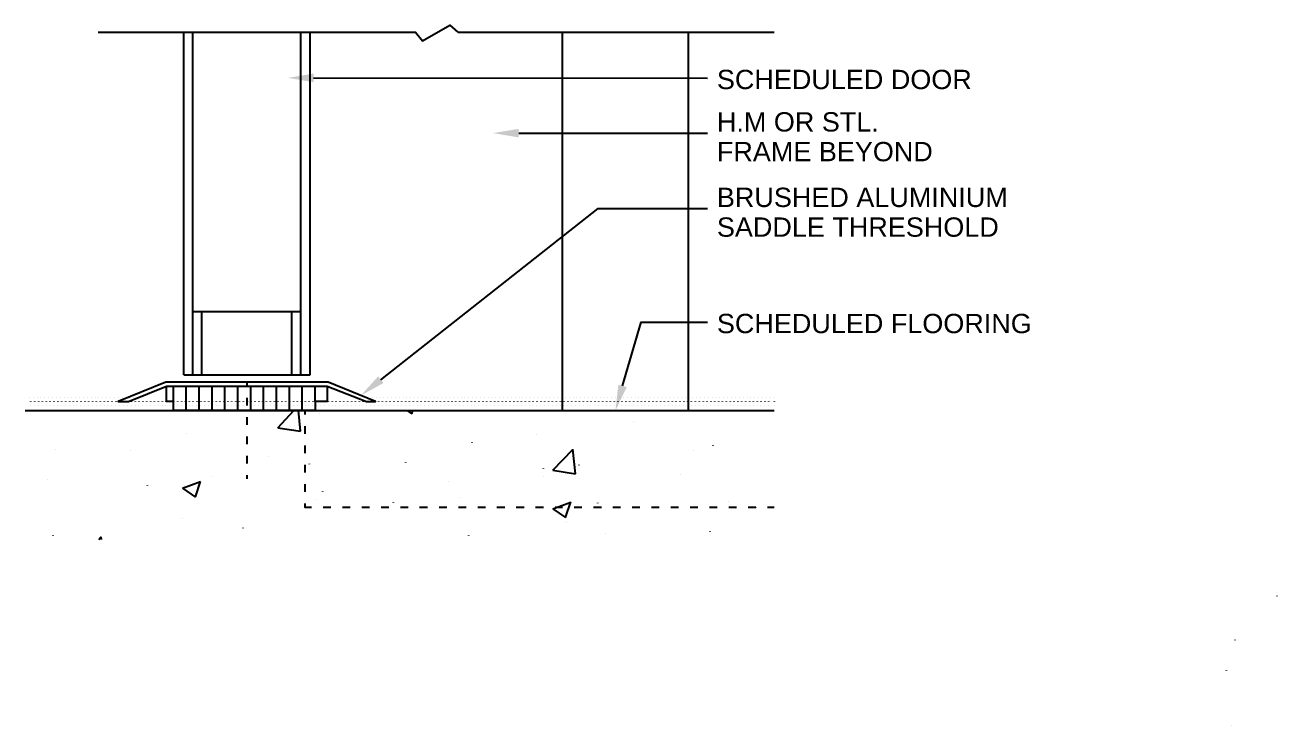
# Model space of a CAD drawing. Header units: millimetres. Extents: x 13966 to 119666, y -11631 to -5051.
# Drawn here: x 34405 to 44126, y -11600 to -6156 of the extents above; entities that cross this region are included whole.
import ezdxf

# ---------------------------------------------------------------- set-up
doc = ezdxf.new("R2010")
doc.units = ezdxf.units.MM
doc.header["$MEASUREMENT"] = 0
doc.layers.add('NewA-Zz_20_10_90-T_TextWindow', color=7, linetype='Continuous')
doc.layers.add('NewA-Zz_30_30-P_ExternalReferenceDrawing', color=7, linetype='Continuous')
doc.styles.add('GENERATED_STYLE_1', font='')
doc.styles.get('GENERATED_STYLE_1').set_extended_font_data('Arial')

msp = doc.modelspace()

# ---------------------------------------------------------------- hatches: boundary and pattern name
at = {"layer": 'NewA-Zz_30_30-P_ExternalReferenceDrawing', "linetype": 'Continuous', "lineweight": 13}
for points in [[(36645.8, -6599.5), (36645.8, -6532.8), (36445.8, -6566.7)], [(38238.6, -7029.2), (38238.6, -6962.5), (38038.6, -6995.3)], [(37188.8, -8936.3), (37147.5, -8884.5), (37011, -9034.7)], [(39076.8, -8968.1), (39012.3, -8950.1), (38989, -9151.2)]]:
    msp.add_hatch(color=7, dxfattribs=at).paths.add_polyline_path(points)

# ---------------------------------------------------------------- linework, layer by layer
at = {"layer": 'NewA-Zz_30_30-P_ExternalReferenceDrawing', "linetype": 'Continuous', "flags": 128}
for points in [[(34973.7, -6211.1), (37440.7, -6211.1)], [(35638.3, -8871.8), (35638.3, -6211.1)], [(35708.2, -8871.8), (35708.2, -6211.1)], [(36547.4, -8871.8), (36547.4, -6211.1)], [(36618.3, -8871.8), (36618.3, -6211.1)], [(37436.4, -6211.1), (37492.5, -6278.8), (37703.1, -6156.1), (37764.5, -6211.1)], [(37768.7, -6211.1), (40222, -6211.1)], [(38578.4, -9151.2), (38578.4, -6211.1)], [(39557.3, -9151.2), (39557.3, -6211.1)], [(36645.8, -6566.7), (39705.4, -6567.9)], [(38238.6, -6995.3), (39705.4, -6995.3)], [(37168.7, -8910.9), (38854.6, -7581.7), (39705.4, -7581.7)], [(35708.2, -8381.8), (36547.4, -8381.8)], [(35778, -8871.8), (35778, -8381.8)], [(36477.6, -8871.8), (36477.6, -8381.8)], [(39045.1, -8959.6), (39188, -8463.2), (39705.4, -8463.2)], [(35638.3, -8871.8), (36618.3, -8871.8)], [(36128.3, -8931), (36128.3, -8961.7)], [(35557.9, -9081.3), (35557.9, -8961.7)], [(35657.4, -9151.2), (35657.4, -8961.7)], [(35757.9, -9151.2), (35757.9, -8961.7)], [(35857.4, -9151.2), (35857.4, -8961.7)], [(35957.9, -9151.2), (35957.9, -8961.7)], [(36057.4, -9151.2), (36057.4, -8961.7)], [(36158, -9151.2), (36158, -8961.7)], [(36257.4, -9151.2), (36257.4, -8961.7)], [(36358, -9151.2), (36358, -8961.7)], [(36457.5, -9151.2), (36457.5, -8961.7)], [(36558, -9151.2), (36558, -8961.7)], [(36657.5, -9081.3), (36657.5, -8961.7)], [(34439.2, -9051.7), (34439.2, -9052.7)], [(34448.7, -9081.3), (34448.7, -9082.4)], [(34448.7, -9110.9), (34448.7, -9112)], [(34468.9, -9051.7), (34468.9, -9052.7)], [(34479.4, -9081.3), (34479.4, -9082.4)], [(34479.4, -9110.9), (34479.4, -9112)], [(34498.5, -9051.7), (34498.5, -9052.7)], [(34509.1, -9081.3), (34509.1, -9082.4)], [(34509.1, -9110.9), (34509.1, -9112)], [(34529.2, -9051.7), (34529.2, -9052.7)], [(34538.7, -9081.3), (34538.7, -9082.4)], [(34538.7, -9110.9), (34538.7, -9112)], [(34558.8, -9051.7), (34558.8, -9052.7)], [(34569.4, -9081.3), (34569.4, -9082.4)], [(34569.4, -9110.9), (34569.4, -9112)], [(34588.4, -9051.7), (34588.4, -9052.7)], [(34599, -9081.3), (34599, -9082.4)], [(34599, -9110.9), (34599, -9112)], [(34619.1, -9051.7), (34619.1, -9052.7)], [(34628.7, -9081.3), (34628.7, -9082.4)], [(34628.7, -9110.9), (34628.7, -9112)], [(34648.8, -9051.7), (34648.8, -9052.7)], [(34659.4, -9081.3), (34659.4, -9082.4)], [(34659.4, -9110.9), (34659.4, -9112)], [(34679.5, -9051.7), (34679.5, -9052.7)], [(34689, -9081.3), (34689, -9082.4)], [(34689, -9110.9), (34689, -9112)], [(34709.1, -9051.7), (34709.1, -9052.7)], [(34718.6, -9081.3), (34718.6, -9082.4)], [(34718.6, -9110.9), (34718.6, -9112)], [(34738.7, -9051.7), (34738.7, -9052.7)], [(34749.3, -9081.3), (34749.3, -9082.4)], [(34749.3, -9110.9), (34749.3, -9112)], [(34769.4, -9051.7), (34769.4, -9052.7)], [(34778.9, -9081.3), (34778.9, -9082.4)], [(34778.9, -9110.9), (34778.9, -9112)], [(34799.1, -9051.7), (34799.1, -9052.7)], [(34808.6, -9081.3), (34808.6, -9082.4)], [(34808.6, -9110.9), (34808.6, -9112)], [(34828.7, -9051.7), (34828.7, -9052.7)], [(34839.3, -9081.3), (34839.3, -9082.4)], [(34839.3, -9110.9), (34839.3, -9112)], [(34859.4, -9051.7), (34859.4, -9052.7)], [(34868.9, -9081.3), (34868.9, -9082.4)], [(34868.9, -9110.9), (34868.9, -9112)], [(34889, -9051.7), (34889, -9052.7)], [(34898.5, -9081.3), (34898.5, -9082.4)], [(34898.5, -9110.9), (34898.5, -9112)], [(34918.6, -9051.7), (34918.6, -9052.7)], [(34929.2, -9081.3), (34929.2, -9082.4)], [(34929.2, -9110.9), (34929.2, -9112)], [(34949.3, -9051.7), (34949.3, -9052.7)], [(34958.9, -9081.3), (34958.9, -9082.4)], [(34958.9, -9110.9), (34958.9, -9112)], [(34979, -9051.7), (34979, -9052.7)], [(34989.6, -9081.3), (34989.6, -9082.4)], [(34989.6, -9110.9), (34989.6, -9112)], [(35008.6, -9051.7), (35008.6, -9052.7)], [(35019.2, -9081.3), (35019.2, -9082.4)], [(35019.2, -9110.9), (35019.2, -9112)], [(35039.3, -9051.7), (35039.3, -9052.7)], [(35048.8, -9081.3), (35048.8, -9082.4)], [(35048.8, -9110.9), (35048.8, -9112)], [(35068.9, -9051.7), (35068.9, -9052.7)], [(35079.5, -9081.3), (35079.5, -9082.4)], [(35079.5, -9110.9), (35079.5, -9112)], [(35098.6, -9051.7), (35098.6, -9052.7)], [(35109.1, -9081.3), (35109.1, -9082.4)], [(35109.1, -9110.9), (35109.1, -9112)], [(35129.3, -9051.7), (35129.3, -9052.7)], [(35138.8, -9081.3), (35138.8, -9082.4)], [(35138.8, -9110.9), (35138.8, -9112)], [(35158.9, -9051.7), (35158.9, -9052.7)], [(35169.5, -9081.3), (35169.5, -9082.4)], [(35169.5, -9110.9), (35169.5, -9112)], [(35188.5, -9051.7), (35188.5, -9052.7)], [(35199.1, -9081.3), (35199.1, -9082.4)], [(35199.1, -9110.9), (35199.1, -9112)], [(35219.2, -9051.7), (35219.2, -9052.7)], [(35228.7, -9081.3), (35228.7, -9082.4)], [(35228.7, -9110.9), (35228.7, -9112)], [(35248.8, -9051.7), (35248.8, -9052.7)], [(35259.4, -9081.3), (35259.4, -9082.4)], [(35259.4, -9110.9), (35259.4, -9112)], [(35281.7, -9051.7), (35281.7, -9052.7)], [(35289.1, -9081.3), (35289.1, -9082.4)], [(35289.1, -9110.9), (35289.1, -9112)], [(35318.7, -9081.3), (35318.7, -9082.4)], [(35318.7, -9110.9), (35318.7, -9112)], [(35349.4, -9081.3), (35349.4, -9082.4)], [(35349.4, -9110.9), (35349.4, -9112)], [(35379, -9081.3), (35379, -9082.4)], [(35379, -9110.9), (35379, -9112)], [(35408.7, -9081.3), (35408.7, -9082.4)], [(35408.7, -9110.9), (35408.7, -9112)], [(35439.3, -9081.3), (35439.3, -9082.4)], [(35439.3, -9110.9), (35439.3, -9112)], [(35469, -9081.3), (35469, -9082.4)], [(35469, -9110.9), (35469, -9112)], [(35498.6, -9081.3), (35498.6, -9082.4)], [(35498.6, -9110.9), (35498.6, -9112)], [(35529.3, -9081.3), (35529.3, -9082.4)], [(35529.3, -9110.9), (35529.3, -9112)], [(35558.9, -9081.3), (35558.9, -9082.4)], [(35558.9, -9110.9), (35558.9, -9112)], [(35588.6, -9081.3), (35588.6, -9082.4)], [(35588.6, -9110.9), (35588.6, -9112)], [(35619.3, -9081.3), (35619.3, -9082.4)], [(35619.3, -9110.9), (35619.3, -9112)], [(35648.9, -9081.3), (35648.9, -9082.4)], [(35648.9, -9110.9), (35648.9, -9112)], [(35678.5, -9081.3), (35678.5, -9082.4)], [(35678.5, -9110.9), (35678.5, -9112)], [(35709.2, -9081.3), (35709.2, -9082.4)], [(35709.2, -9110.9), (35709.2, -9112)], [(35738.9, -9081.3), (35738.9, -9082.4)], [(35738.9, -9110.9), (35738.9, -9112)], [(35769.5, -9081.3), (35769.5, -9082.4)], [(35769.5, -9110.9), (35769.5, -9112)], [(35799.2, -9081.3), (35799.2, -9082.4)], [(35799.2, -9110.9), (35799.2, -9112)], [(35828.8, -9081.3), (35828.8, -9082.4)], [(35828.8, -9110.9), (35828.8, -9112)], [(35859.5, -9081.3), (35859.5, -9082.4)], [(35859.5, -9110.9), (35859.5, -9112)], [(35889.1, -9081.3), (35889.1, -9082.4)], [(35889.1, -9110.9), (35889.1, -9112)], [(35918.8, -9081.3), (35918.8, -9082.4)], [(35918.8, -9110.9), (35918.8, -9112)], [(35949.5, -9081.3), (35949.5, -9082.4)], [(35949.5, -9110.9), (35949.5, -9112)], [(35979.1, -9081.3), (35979.1, -9082.4)], [(35979.1, -9110.9), (35979.1, -9112)], [(36008.7, -9081.3), (36008.7, -9082.4)], [(36008.7, -9110.9), (36008.7, -9112)], [(36039.4, -9081.3), (36039.4, -9082.4)], [(36039.4, -9110.9), (36039.4, -9112)], [(36069.1, -9081.3), (36069.1, -9082.4)], [(36069.1, -9110.9), (36069.1, -9112)], [(36098.7, -9081.3), (36098.7, -9082.4)], [(36098.7, -9110.9), (36098.7, -9112)], [(36128.3, -9051.7), (36128.3, -9110.9)], [(36129.4, -9081.3), (36129.4, -9082.4)], [(36129.4, -9110.9), (36129.4, -9112)], [(36159, -9081.3), (36159, -9082.4)], [(36159, -9110.9), (36159, -9112)], [(36188.6, -9081.3), (36188.6, -9082.4)], [(36188.6, -9110.9), (36188.6, -9112)], [(36219.3, -9081.3), (36219.3, -9082.4)], [(36219.3, -9110.9), (36219.3, -9112)], [(36249, -9081.3), (36249, -9082.4)], [(36249, -9110.9), (36249, -9112)], [(36278.6, -9081.3), (36278.6, -9082.4)], [(36278.6, -9110.9), (36278.6, -9112)], [(36309.3, -9081.3), (36309.3, -9082.4)], [(36309.3, -9110.9), (36309.3, -9112)], [(36338.9, -9081.3), (36338.9, -9082.4)], [(36338.9, -9110.9), (36338.9, -9112)], [(36368.6, -9081.3), (36368.6, -9082.4)], [(36368.6, -9110.9), (36368.6, -9112)], [(36399.3, -9081.3), (36399.3, -9082.4)], [(36399.3, -9110.9), (36399.3, -9112)], [(36428.9, -9081.3), (36428.9, -9082.4)], [(36428.9, -9110.9), (36428.9, -9112)], [(36458.5, -9081.3), (36458.5, -9082.4)], [(36458.5, -9110.9), (36458.5, -9112)], [(36489.2, -9081.3), (36489.2, -9082.4)], [(36489.2, -9110.9), (36489.2, -9112)], [(36518.8, -9081.3), (36518.8, -9082.4)], [(36518.8, -9110.9), (36518.8, -9112)], [(36549.5, -9081.3), (36549.5, -9082.4)], [(36549.5, -9110.9), (36549.5, -9112)], [(36579.2, -9081.3), (36579.2, -9082.4)], [(36579.2, -9110.9), (36579.2, -9112)], [(36608.8, -9081.3), (36608.8, -9082.4)], [(36608.8, -9110.9), (36608.8, -9112)], [(36639.5, -9081.3), (36639.5, -9082.4)], [(36639.5, -9110.9), (36639.5, -9112)], [(36669.1, -9081.3), (36669.1, -9082.4)], [(36669.1, -9110.9), (36669.1, -9112)], [(36698.8, -9081.3), (36698.8, -9082.4)], [(36698.8, -9110.9), (36698.8, -9112)], [(36729.5, -9081.3), (36729.5, -9082.4)], [(36729.5, -9110.9), (36729.5, -9112)], [(36759.1, -9081.3), (36759.1, -9082.4)], [(36759.1, -9110.9), (36759.1, -9112)], [(36788.7, -9081.3), (36788.7, -9082.4)], [(36788.7, -9110.9), (36788.7, -9112)], [(36819.4, -9081.3), (36819.4, -9082.4)], [(36819.4, -9110.9), (36819.4, -9112)], [(36849, -9081.3), (36849, -9082.4)], [(36849, -9110.9), (36849, -9112)], [(36878.7, -9081.3), (36878.7, -9082.4)], [(36878.7, -9110.9), (36878.7, -9112)], [(36909.4, -9081.3), (36909.4, -9082.4)], [(36909.4, -9110.9), (36909.4, -9112)], [(36939, -9081.3), (36939, -9082.4)], [(36939, -9110.9), (36939, -9112)], [(36968.6, -9081.3), (36968.6, -9082.4)], [(36968.6, -9110.9), (36968.6, -9112)], [(36980.3, -9051.7), (36980.3, -9052.7)], [(36999.3, -9081.3), (36999.3, -9082.4)], [(36999.3, -9110.9), (36999.3, -9112)], [(37011, -9051.7), (37011, -9052.7)], [(37029, -9081.3), (37029, -9082.4)], [(37029, -9110.9), (37029, -9112)], [(37040.6, -9051.7), (37040.6, -9052.7)], [(37058.6, -9081.3), (37058.6, -9082.4)], [(37058.6, -9110.9), (37058.6, -9112)], [(37071.3, -9051.7), (37071.3, -9052.7)], [(37089.3, -9081.3), (37089.3, -9082.4)], [(37089.3, -9110.9), (37089.3, -9112)], [(37100.9, -9051.7), (37100.9, -9052.7)], [(37118.9, -9081.3), (37118.9, -9082.4)], [(37118.9, -9110.9), (37118.9, -9112)], [(37130.6, -9051.7), (37130.6, -9052.7)], [(37148.6, -9081.3), (37148.6, -9082.4)], [(37148.6, -9110.9), (37148.6, -9112)], [(37161.3, -9051.7), (37161.3, -9052.7)], [(37179.2, -9081.3), (37179.2, -9082.4)], [(37179.2, -9110.9), (37179.2, -9112)], [(37190.9, -9051.7), (37190.9, -9052.7)], [(37208.9, -9081.3), (37208.9, -9082.4)], [(37208.9, -9110.9), (37208.9, -9112)], [(37221.6, -9051.7), (37221.6, -9052.7)], [(37238.5, -9081.3), (37238.5, -9082.4)], [(37238.5, -9110.9), (37238.5, -9112)], [(37251.2, -9051.7), (37251.2, -9052.7)], [(37269.2, -9081.3), (37269.2, -9082.4)], [(37269.2, -9110.9), (37269.2, -9112)], [(37280.8, -9051.7), (37280.8, -9052.7)], [(37298.8, -9081.3), (37298.8, -9082.4)], [(37298.8, -9110.9), (37298.8, -9112)], [(37311.5, -9051.7), (37311.5, -9052.7)], [(37329.5, -9081.3), (37329.5, -9082.4)], [(37329.5, -9110.9), (37329.5, -9112)], [(37341.2, -9051.7), (37341.2, -9052.7)], [(37359.2, -9081.3), (37359.2, -9082.4)], [(37359.2, -9110.9), (37359.2, -9112)], [(37370.8, -9051.7), (37370.8, -9052.7)], [(37388.8, -9081.3), (37388.8, -9082.4)], [(37388.8, -9110.9), (37388.8, -9112)], [(37401.5, -9051.7), (37401.5, -9052.7)], [(37419.5, -9081.3), (37419.5, -9082.4)], [(37419.5, -9110.9), (37419.5, -9112)], [(37431.1, -9051.7), (37431.1, -9052.7)], [(37449.1, -9081.3), (37449.1, -9082.4)], [(37449.1, -9110.9), (37449.1, -9112)], [(37460.8, -9051.7), (37460.8, -9052.7)], [(37478.8, -9081.3), (37478.8, -9082.4)], [(37478.8, -9110.9), (37478.8, -9112)], [(37491.5, -9051.7), (37491.5, -9052.7)], [(37509.4, -9081.3), (37509.4, -9082.4)], [(37509.4, -9110.9), (37509.4, -9112)], [(37521.1, -9051.7), (37521.1, -9052.7)], [(37539.1, -9081.3), (37539.1, -9082.4)], [(37539.1, -9110.9), (37539.1, -9112)], [(37550.7, -9051.7), (37550.7, -9052.7)], [(37568.7, -9081.3), (37568.7, -9082.4)], [(37568.7, -9110.9), (37568.7, -9112)], [(37581.4, -9051.7), (37581.4, -9052.7)], [(37599.4, -9081.3), (37599.4, -9082.4)], [(37599.4, -9110.9), (37599.4, -9112)], [(37611, -9051.7), (37611, -9052.7)], [(37629, -9081.3), (37629, -9082.4)], [(37629, -9110.9), (37629, -9112)], [(37640.7, -9051.7), (37640.7, -9052.7)], [(37658.7, -9081.3), (37658.7, -9082.4)], [(37658.7, -9110.9), (37658.7, -9112)], [(37671.4, -9051.7), (37671.4, -9052.7)], [(37689.4, -9081.3), (37689.4, -9082.4)], [(37689.4, -9110.9), (37689.4, -9112)], [(37701, -9051.7), (37701, -9052.7)], [(37719, -9081.3), (37719, -9082.4)], [(37719, -9110.9), (37719, -9112)], [(37730.6, -9051.7), (37730.6, -9052.7)], [(37748.6, -9081.3), (37748.6, -9082.4)], [(37748.6, -9110.9), (37748.6, -9112)], [(37761.3, -9051.7), (37761.3, -9052.7)], [(37779.3, -9081.3), (37779.3, -9082.4)], [(37779.3, -9110.9), (37779.3, -9112)], [(37791, -9051.7), (37791, -9052.7)], [(37809, -9081.3), (37809, -9082.4)], [(37809, -9110.9), (37809, -9112)], [(37820.6, -9051.7), (37820.6, -9052.7)], [(37838.6, -9081.3), (37838.6, -9082.4)], [(37838.6, -9110.9), (37838.6, -9112)], [(37851.3, -9051.7), (37851.3, -9052.7)], [(37869.3, -9081.3), (37869.3, -9082.4)], [(37869.3, -9110.9), (37869.3, -9112)], [(37880.9, -9051.7), (37880.9, -9052.7)], [(37898.9, -9081.3), (37898.9, -9082.4)], [(37898.9, -9110.9), (37898.9, -9112)], [(37910.6, -9051.7), (37910.6, -9052.7)], [(37928.5, -9081.3), (37928.5, -9082.4)], [(37928.5, -9110.9), (37928.5, -9112)], [(37941.2, -9051.7), (37941.2, -9052.7)], [(37959.2, -9081.3), (37959.2, -9082.4)], [(37959.2, -9110.9), (37959.2, -9112)], [(37970.9, -9051.7), (37970.9, -9052.7)], [(37988.9, -9081.3), (37988.9, -9082.4)], [(37988.9, -9110.9), (37988.9, -9112)], [(38001.6, -9051.7), (38001.6, -9052.7)], [(38018.5, -9081.3), (38018.5, -9082.4)], [(38018.5, -9110.9), (38018.5, -9112)], [(38031.2, -9051.7), (38031.2, -9052.7)], [(38049.2, -9081.3), (38049.2, -9082.4)], [(38049.2, -9110.9), (38049.2, -9112)], [(38060.8, -9051.7), (38060.8, -9052.7)], [(38078.8, -9081.3), (38078.8, -9082.4)], [(38078.8, -9110.9), (38078.8, -9112)], [(38091.5, -9051.7), (38091.5, -9052.7)], [(38109.5, -9081.3), (38109.5, -9082.4)], [(38109.5, -9110.9), (38109.5, -9112)], [(38121.2, -9051.7), (38121.2, -9052.7)], [(38139.2, -9081.3), (38139.2, -9082.4)], [(38139.2, -9110.9), (38139.2, -9112)], [(38150.8, -9051.7), (38150.8, -9052.7)], [(38168.8, -9081.3), (38168.8, -9082.4)], [(38168.8, -9110.9), (38168.8, -9112)], [(38181.5, -9051.7), (38181.5, -9052.7)], [(38199.5, -9081.3), (38199.5, -9082.4)], [(38199.5, -9110.9), (38199.5, -9112)], [(38211.1, -9051.7), (38211.1, -9052.7)], [(38229.1, -9081.3), (38229.1, -9082.4)], [(38229.1, -9110.9), (38229.1, -9112)], [(38240.8, -9051.7), (38240.8, -9052.7)], [(38258.7, -9081.3), (38258.7, -9082.4)], [(38258.7, -9110.9), (38258.7, -9112)], [(38271.4, -9051.7), (38271.4, -9052.7)], [(38289.4, -9081.3), (38289.4, -9082.4)], [(38289.4, -9110.9), (38289.4, -9112)], [(38301.1, -9051.7), (38301.1, -9052.7)], [(38319.1, -9081.3), (38319.1, -9082.4)], [(38319.1, -9110.9), (38319.1, -9112)], [(38330.7, -9051.7), (38330.7, -9052.7)], [(38348.7, -9081.3), (38348.7, -9082.4)], [(38348.7, -9110.9), (38348.7, -9112)], [(38361.4, -9051.7), (38361.4, -9052.7)], [(38379.4, -9081.3), (38379.4, -9082.4)], [(38379.4, -9110.9), (38379.4, -9112)], [(38391, -9051.7), (38391, -9052.7)], [(38409, -9081.3), (38409, -9082.4)], [(38409, -9110.9), (38409, -9112)], [(38420.7, -9051.7), (38420.7, -9052.7)], [(38438.7, -9081.3), (38438.7, -9082.4)], [(38438.7, -9110.9), (38438.7, -9112)], [(38451.4, -9051.7), (38451.4, -9052.7)], [(38469.4, -9081.3), (38469.4, -9082.4)], [(38469.4, -9110.9), (38469.4, -9112)], [(38481, -9051.7), (38481, -9052.7)], [(38499, -9081.3), (38499, -9082.4)], [(38499, -9110.9), (38499, -9112)], [(38510.6, -9051.7), (38510.6, -9052.7)], [(38528.6, -9081.3), (38528.6, -9082.4)], [(38528.6, -9110.9), (38528.6, -9112)], [(38541.3, -9051.7), (38541.3, -9052.7)], [(38559.3, -9081.3), (38559.3, -9082.4)], [(38559.3, -9110.9), (38559.3, -9112)], [(38571, -9051.7), (38571, -9052.7)], [(38588.9, -9081.3), (38588.9, -9082.4)], [(38588.9, -9110.9), (38588.9, -9112)], [(38600.6, -9051.7), (38600.6, -9052.7)], [(38618.6, -9081.3), (38618.6, -9082.4)], [(38618.6, -9110.9), (38618.6, -9112)], [(38631.3, -9051.7), (38631.3, -9052.7)], [(38649.3, -9081.3), (38649.3, -9082.4)], [(38649.3, -9110.9), (38649.3, -9112)], [(38660.9, -9051.7), (38660.9, -9052.7)], [(38678.9, -9081.3), (38678.9, -9082.4)], [(38678.9, -9110.9), (38678.9, -9112)], [(38690.5, -9051.7), (38690.5, -9052.7)], [(38708.5, -9081.3), (38708.5, -9082.4)], [(38708.5, -9110.9), (38708.5, -9112)], [(38721.2, -9051.7), (38721.2, -9052.7)], [(38739.2, -9081.3), (38739.2, -9082.4)], [(38739.2, -9110.9), (38739.2, -9112)], [(38750.9, -9051.7), (38750.9, -9052.7)], [(38768.9, -9081.3), (38768.9, -9082.4)], [(38768.9, -9110.9), (38768.9, -9112)], [(38781.6, -9051.7), (38781.6, -9052.7)], [(38798.5, -9081.3), (38798.5, -9082.4)], [(38798.5, -9110.9), (38798.5, -9112)], [(38811.2, -9051.7), (38811.2, -9052.7)], [(38829.2, -9081.3), (38829.2, -9082.4)], [(38829.2, -9110.9), (38829.2, -9112)], [(38840.8, -9051.7), (38840.8, -9052.7)], [(38858.8, -9081.3), (38858.8, -9082.4)], [(38858.8, -9110.9), (38858.8, -9112)], [(38871.5, -9051.7), (38871.5, -9052.7)], [(38889.5, -9081.3), (38889.5, -9082.4)], [(38889.5, -9110.9), (38889.5, -9112)], [(38901.2, -9051.7), (38901.2, -9052.7)], [(38919.1, -9081.3), (38919.1, -9082.4)], [(38919.1, -9110.9), (38919.1, -9112)], [(38930.8, -9051.7), (38930.8, -9052.7)], [(38948.8, -9081.3), (38948.8, -9082.4)], [(38948.8, -9110.9), (38948.8, -9112)], [(38961.5, -9051.7), (38961.5, -9052.7)], [(38979.5, -9081.3), (38979.5, -9082.4)], [(38979.5, -9110.9), (38979.5, -9112)], [(38991.1, -9051.7), (38991.1, -9052.7)], [(39009.1, -9081.3), (39009.1, -9082.4)], [(39009.1, -9110.9), (39009.1, -9112)], [(39020.7, -9051.7), (39020.7, -9052.7)], [(39038.7, -9081.3), (39038.7, -9082.4)], [(39038.7, -9110.9), (39038.7, -9112)], [(39051.4, -9051.7), (39051.4, -9052.7)], [(39069.4, -9081.3), (39069.4, -9082.4)], [(39069.4, -9110.9), (39069.4, -9112)], [(39081.1, -9051.7), (39081.1, -9052.7)], [(39099.1, -9081.3), (39099.1, -9082.4)], [(39099.1, -9110.9), (39099.1, -9112)], [(39110.7, -9051.7), (39110.7, -9052.7)], [(39128.7, -9081.3), (39128.7, -9082.4)], [(39128.7, -9110.9), (39128.7, -9112)], [(39141.4, -9051.7), (39141.4, -9052.7)], [(39159.4, -9081.3), (39159.4, -9082.4)], [(39159.4, -9110.9), (39159.4, -9112)], [(39171, -9051.7), (39171, -9052.7)], [(39189, -9081.3), (39189, -9082.4)], [(39189, -9110.9), (39189, -9112)], [(39200.7, -9051.7), (39200.7, -9052.7)], [(39218.7, -9081.3), (39218.7, -9082.4)], [(39218.7, -9110.9), (39218.7, -9112)], [(39231.4, -9051.7), (39231.4, -9052.7)], [(39249.3, -9081.3), (39249.3, -9082.4)], [(39249.3, -9110.9), (39249.3, -9112)], [(39261, -9051.7), (39261, -9052.7)], [(39279, -9081.3), (39279, -9082.4)], [(39279, -9110.9), (39279, -9112)], [(39290.6, -9051.7), (39290.6, -9052.7)], [(39308.6, -9081.3), (39308.6, -9082.4)], [(39308.6, -9110.9), (39308.6, -9112)], [(39321.3, -9051.7), (39321.3, -9052.7)], [(39339.3, -9081.3), (39339.3, -9082.4)], [(39339.3, -9110.9), (39339.3, -9112)], [(39350.9, -9051.7), (39350.9, -9052.7)], [(39368.9, -9081.3), (39368.9, -9082.4)], [(39368.9, -9110.9), (39368.9, -9112)], [(39380.6, -9051.7), (39380.6, -9052.7)], [(39398.6, -9081.3), (39398.6, -9082.4)], [(39398.6, -9110.9), (39398.6, -9112)], [(39411.3, -9051.7), (39411.3, -9052.7)], [(39429.3, -9081.3), (39429.3, -9082.4)], [(39429.3, -9110.9), (39429.3, -9112)], [(39440.9, -9051.7), (39440.9, -9052.7)], [(39458.9, -9081.3), (39458.9, -9082.4)], [(39458.9, -9110.9), (39458.9, -9112)], [(39470.5, -9051.7), (39470.5, -9052.7)], [(39488.5, -9081.3), (39488.5, -9082.4)], [(39488.5, -9110.9), (39488.5, -9112)], [(39501.2, -9051.7), (39501.2, -9052.7)], [(39519.2, -9081.3), (39519.2, -9082.4)], [(39519.2, -9110.9), (39519.2, -9112)], [(39530.9, -9051.7), (39530.9, -9052.7)], [(39548.9, -9081.3), (39548.9, -9082.4)], [(39548.9, -9110.9), (39548.9, -9112)], [(39561.6, -9051.7), (39561.6, -9052.7)], [(39578.5, -9081.3), (39578.5, -9082.4)], [(39578.5, -9110.9), (39578.5, -9112)], [(39591.2, -9051.7), (39591.2, -9052.7)], [(39609.2, -9081.3), (39609.2, -9082.4)], [(39609.2, -9110.9), (39609.2, -9112)], [(39620.8, -9051.7), (39620.8, -9052.7)], [(39638.8, -9081.3), (39638.8, -9082.4)], [(39638.8, -9110.9), (39638.8, -9112)], [(39651.5, -9051.7), (39651.5, -9052.7)], [(39669.5, -9081.3), (39669.5, -9082.4)], [(39669.5, -9110.9), (39669.5, -9112)], [(39681.1, -9051.7), (39681.1, -9052.7)], [(39699.1, -9081.3), (39699.1, -9082.4)], [(39699.1, -9110.9), (39699.1, -9112)], [(39710.8, -9051.7), (39710.8, -9052.7)], [(39728.8, -9081.3), (39728.8, -9082.4)], [(39728.8, -9110.9), (39728.8, -9112)], [(39741.5, -9051.7), (39741.5, -9052.7)], [(39759.5, -9081.3), (39759.5, -9082.4)], [(39759.5, -9110.9), (39759.5, -9112)], [(39771.1, -9051.7), (39771.1, -9052.7)], [(39789.1, -9081.3), (39789.1, -9082.4)], [(39789.1, -9110.9), (39789.1, -9112)], [(39800.7, -9051.7), (39800.7, -9052.7)], [(39818.7, -9081.3), (39818.7, -9082.4)], [(39818.7, -9110.9), (39818.7, -9112)], [(39831.4, -9051.7), (39831.4, -9052.7)], [(39849.4, -9081.3), (39849.4, -9082.4)], [(39849.4, -9110.9), (39849.4, -9112)], [(39861.1, -9051.7), (39861.1, -9052.7)], [(39879.1, -9081.3), (39879.1, -9082.4)], [(39879.1, -9110.9), (39879.1, -9112)], [(39890.7, -9051.7), (39890.7, -9052.7)], [(39908.7, -9081.3), (39908.7, -9082.4)], [(39908.7, -9110.9), (39908.7, -9112)], [(39921.4, -9051.7), (39921.4, -9052.7)], [(39939.4, -9081.3), (39939.4, -9082.4)], [(39939.4, -9110.9), (39939.4, -9112)], [(39951, -9051.7), (39951, -9052.7)], [(39969, -9081.3), (39969, -9082.4)], [(39969, -9110.9), (39969, -9112)], [(39980.7, -9051.7), (39980.7, -9052.7)], [(39998.6, -9081.3), (39998.6, -9082.4)], [(39998.6, -9110.9), (39998.6, -9112)], [(40011.3, -9051.7), (40011.3, -9052.7)], [(40029.3, -9081.3), (40029.3, -9082.4)], [(40029.3, -9110.9), (40029.3, -9112)], [(40041, -9051.7), (40041, -9052.7)], [(40059, -9081.3), (40059, -9082.4)], [(40059, -9110.9), (40059, -9112)], [(40070.6, -9051.7), (40070.6, -9052.7)], [(40088.6, -9081.3), (40088.6, -9082.4)], [(40088.6, -9110.9), (40088.6, -9112)], [(40101.3, -9051.7), (40101.3, -9052.7)], [(40119.3, -9081.3), (40119.3, -9082.4)], [(40119.3, -9110.9), (40119.3, -9112)], [(40130.9, -9051.7), (40130.9, -9052.7)], [(40148.9, -9081.3), (40148.9, -9082.4)], [(40148.9, -9110.9), (40148.9, -9112)], [(40160.6, -9051.7), (40160.6, -9052.7)], [(40178.6, -9081.3), (40178.6, -9082.4)], [(40178.6, -9110.9), (40178.6, -9112)], [(40191.3, -9051.7), (40191.3, -9052.7)], [(40222, -9051.7), (40222, -9052.7)], [(40222, -9081.3), (40222, -9082.4)], [(40222, -9110.9), (40222, -9112)], [(34405.4, -9151.2), (40222, -9151.2)], [(36128.3, -9200.9), (36128.3, -9261.2)], [(36367.5, -9283.5), (36493.4, -9151.2)], [(36545.3, -9309.9), (36527.3, -9151.2)], [(36577.1, -9151.2), (36577.1, -9181.9)], [(36694.5, -9175.5), (36694.5, -9176.6)], [(37370.8, -9151.2), (37407.8, -9176.6)], [(37407.8, -9175.5), (37416.3, -9151.2)], [(39132.9, -9232.7), (39132.9, -9233.7)], [(35655.2, -9325.8), (35655.2, -9326.8)], [(36367.5, -9283.5), (36545.3, -9311)], [(36577.1, -9271.8), (36577.1, -9331.1)], [(36128.3, -9351.2), (36128.3, -9411.5)], [(36577.1, -9421), (36577.1, -9481.4)], [(37874.6, -9398.8), (37874.6, -9399.9)], [(38375.2, -9333.2), (38375.2, -9334.3)], [(39745.7, -9422.1), (39745.7, -9423.2)], [(34645.6, -9452.8), (34645.6, -9453.8)], [(35225.6, -9463.4), (35225.6, -9464.4)], [(36128.3, -9501.5), (36128.3, -9561.8)], [(36293.4, -9508.9), (36293.4, -9509.9)], [(38502.2, -9613.7), (38657.7, -9451.7)], [(38680, -9641.2), (38657.7, -9450.7)], [(39596.5, -9462.3), (39596.5, -9463.4)], [(36577.1, -9571.3), (36577.1, -9631.6)], [(36612, -9565), (36612, -9566)], [(37360.2, -9554.4), (37360.2, -9555.4)], [(38428.1, -9598.8), (38428.1, -9599.9)], [(38502.2, -9613.7), (38680, -9641.2)], [(38706.4, -9572.4), (38706.4, -9573.4)], [(34580, -9687.7), (34580, -9688.8)], [(35628.8, -9754.4), (35768.5, -9700.4)], [(35728.3, -9821.1), (35768.5, -9700.4)], [(35854.2, -9664.5), (35854.2, -9665.5)], [(36128.3, -9651.8), (36128.3, -9681.4)], [(37696.8, -9700.4), (37696.8, -9701.5)], [(38430.2, -9662.3), (38430.2, -9663.4)], [(39495.9, -9644.3), (39495.9, -9645.4)], [(35353.6, -9731.1), (35353.6, -9732.2)], [(35628.8, -9754.4), (35728.3, -9822.1)], [(35646.8, -9732.2), (35646.8, -9733.2)], [(36577.1, -9721.6), (36577.1, -9780.9)], [(36714.6, -9777.7), (36714.6, -9778.8)], [(36577.1, -9871.9), (36577.1, -9901.5), (36630, -9901.5)], [(36670.2, -9841.2), (36670.2, -9842.3)], [(36719.9, -9901.5), (36779.2, -9901.5)], [(36870.2, -9901.5), (36929.5, -9901.5)], [(37019.4, -9901.5), (37079.8, -9901.5)], [(37169.7, -9901.5), (37230, -9901.5)], [(37263.9, -9862.4), (37263.9, -9863.4)], [(37320, -9901.5), (37379.3, -9901.5)], [(37469.2, -9901.5), (37529.6, -9901.5)], [(37619.5, -9901.5), (37679.8, -9901.5)], [(37769.8, -9901.5), (37830.1, -9901.5)], [(37782.5, -9822.1), (37782.5, -9823.2)], [(37920.1, -9901.5), (37979.3, -9901.5)], [(38069.3, -9901.5), (38129.6, -9901.5)], [(38219.6, -9901.5), (38279.9, -9901.5)], [(38369.9, -9901.5), (38430.2, -9901.5)], [(38502.2, -9914.2), (38642.9, -9861.3)], [(38502.2, -9914.2), (38601.6, -9982)], [(38520.2, -9901.5), (38579.4, -9901.5)], [(38601.6, -9980.9), (38642.9, -9860.2)], [(38669.4, -9901.5), (38729.7, -9901.5)], [(38819.7, -9901.5), (38880, -9901.5)], [(38850.4, -9867.7), (38850.4, -9868.7)], [(38969.9, -9901.5), (39029.2, -9901.5)], [(39119.2, -9901.5), (39179.5, -9901.5)], [(39269.5, -9901.5), (39329.8, -9901.5)], [(39419.7, -9901.5), (39480.1, -9901.5)], [(39570, -9901.5), (39629.3, -9901.5)], [(39719.2, -9901.5), (39779.6, -9901.5)], [(39869.5, -9856), (39869.5, -9857.1)], [(39869.5, -9901.5), (39929.9, -9901.5)], [(39918.2, -9913.2), (39918.2, -9914.2)], [(40019.8, -9901.5), (40080.1, -9901.5)], [(40075.9, -9901.5), (40075.9, -9902.6)], [(40170.1, -9901.5), (40222, -9901.5)], [(35630.9, -9991.5), (35630.9, -9992.5)], [(36097.6, -10062.4), (36097.6, -10063.4)], [(38606.9, -10022.2), (38606.9, -10023.2)], [(38909.6, -10101.5), (38909.6, -10102.6)], [(39721.4, -10087.8), (39721.4, -10088.8)], [(34621.3, -10119.5), (34621.3, -10120.6)], [(34979, -10151.3), (34993.8, -10133.3), (34997, -10151.3)], [(37849.2, -10121.7), (37849.2, -10122.7)], [(44125.6, -10560.9), (44125.6, -10561.9)], [(44125.6, -10590.5), (44125.6, -10591.6)], [(43797.5, -10932.3), (43797.5, -10933.4)], [(43731.9, -11167.3), (43731.9, -11168.3)], [(43773.2, -11599.1), (43773.2, -11600.1)]]:
    msp.add_lwpolyline(points, dxfattribs=at)
for points in [[(35503.9, -8961.7), (36750.6, -8961.7), (37056.5, -9081.3), (37127.4, -9081.3), (36758, -8931), (35497.6, -8931), (35128.2, -9081.3), (35208.6, -9081.3)], [(36657.5, -9081.3), (36657.5, -9151.2), (35557.9, -9151.2), (35557.9, -9081.3), (35503.9, -9081.3), (35503.9, -8961.7), (36750.6, -8961.7), (36750.6, -9081.3)]]:
    msp.add_lwpolyline(points, close=True, dxfattribs=at)

# ---------------------------------------------------------------- texts
at = {"layer": 'NewA-Zz_20_10_90-T_TextWindow', "linetype": 'Continuous', "char_height": 150, "attachment_point": 1, "style": 'GENERATED_STYLE_1'}
for s, insert in [('\\A1;{\\fArial|b0|i0|c0|p34;SCHEDULED DOOR}', (39777.1, -6503.8)), ('\\A1;{\\fArial|b0|i0|c0|p34;SCHEDULED FLOORING}', (39777.1, -8399.3))]:
    msp.add_mtext(s, dxfattribs=dict(at, insert=insert))
at = {"layer": 'NewA-Zz_20_10_90-T_TextWindow', "linetype": 'Continuous', "char_height": 150, "attachment_point": 1, "line_spacing_factor": 0.92341, "style": 'GENERATED_STYLE_1'}
for s, insert in [('\\A1;{\\fArial|b0|i0|c0|p34;H.M OR STL.\\P\\fArial|b0|i0|c0|p34;FRAME BEYOND}', (39777.1, -6833.2)), ('\\A1;{\\fArial|b0|i0|c0|p34;BRUSHED ALUMINIUM\\P\\fArial|b0|i0|c0|p34;SADDLE THRESHOLD}', (39777.1, -7419.5))]:
    msp.add_mtext(s, dxfattribs=dict(at, insert=insert))

doc.saveas('drawing.dxf')
